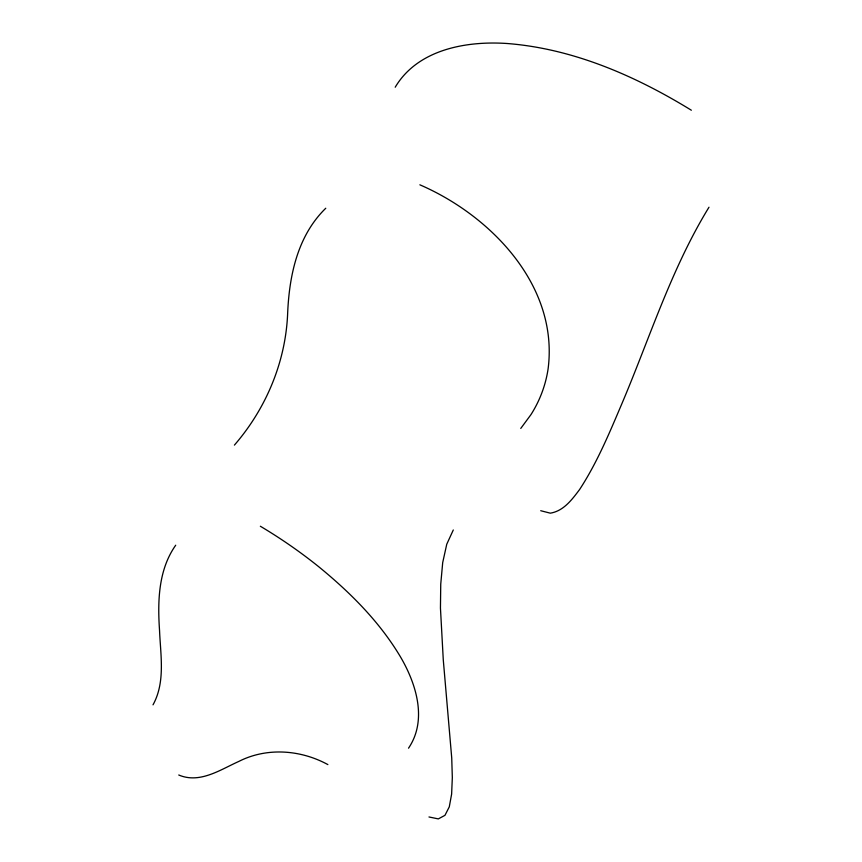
<?xml version="1.0" encoding="UTF-8"?>
<svg xmlns="http://www.w3.org/2000/svg" width="862" height="862" viewBox="0 0 862 862"><rect width="100%" height="100%" fill="white"/><g stroke="black" fill="none" stroke-linecap="round" stroke-linejoin="round"><path stroke-width="1.29" d="M453.293 529.979L446.753 544.234L442.702 562.584L440.741 584.145L440.45 608.076L443.273 659.786L451.731 757.989L452.324 777.621L451.623 794.107L449.285 806.864L444.964 815.323L438.327 818.9L428.974 816.971M153.016 704.836C165.526 682.176 160.547 655.303 159.556 630.682C157.552 601.601 158.231 569.965 175.708 545.215M408.523 748.184C427.627 720.072 416.238 683.738 400.496 656.919C379.571 621.761 350.231 592.463 318.724 566.733A442.292 357.967 16.8 0 0 260.346 526.24M708.984 207.225C670.819 269.418 649.215 339.8 620.662 406.552C608.594 434.965 596.526 463.627 579.587 489.541C572.012 499.615 563.608 511.037 550.301 513.17L540.711 510.713M395.205 87.224C417.779 49.22 466.601 40.719 507.33 43.52C573.327 48.703 635.52 75.931 691.356 110.228M520.767 428.425L530.917 414.676A126.358 121.294 5.8 0 0 548.103 368.85C558.813 285.85 491.06 215.608 419.869 184.813M234.41 445.104C265.755 408.933 285.247 362.988 287.574 315.05C289.029 276.648 297.121 236.134 325.771 208.238M178.746 775.003C199.768 783.978 220.23 769.755 238.817 761.426C266.8 747.171 300.655 749.724 327.872 764.594"/></g></svg>
